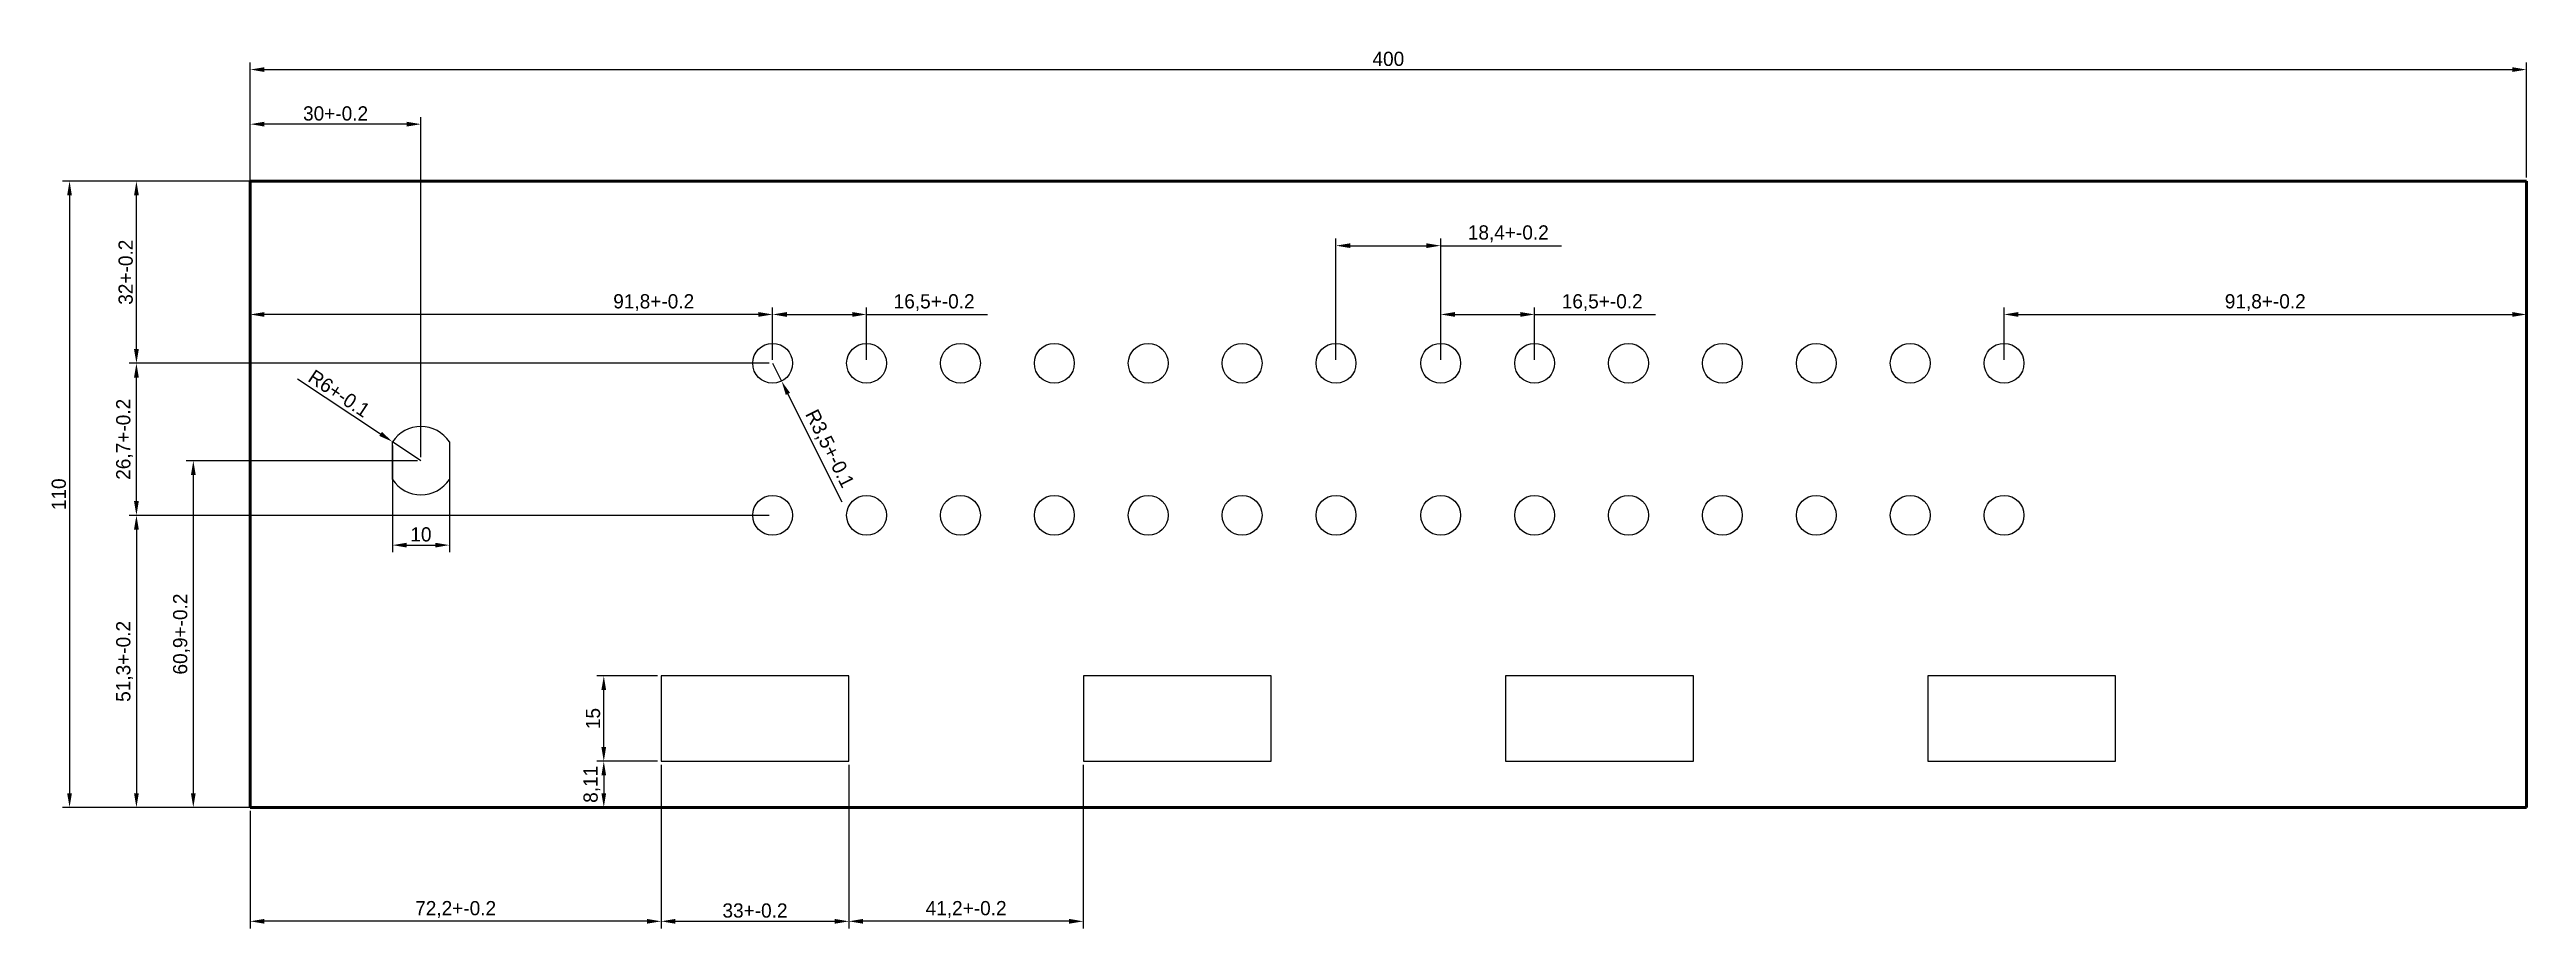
# Model space of a CAD drawing. Header units: millimetres. Extents: x -60 to 375, y 57 to 211.
import ezdxf

# ---------------------------------------------------------------- set-up
doc = ezdxf.new("R2010")
doc.units = ezdxf.units.MM
doc.dimstyles.new('ISO-25', dxfattribs={"dimtxt": 2.5, "dimasz": 2.5, "dimexe": 1.25, "dimexo": 0.625, "dimtad": 1, "dimtxsty": 'Standard', "dimcen": 2.5, "dimadec": 0, "dimazin": 0, "dimtfac": 1, "dimtmove": 0, "dimatfit": 3, "dimfxl": 0, "dimarcsym": 0})

# ---------------------------------------------------------------- blocks, each defined once
blk = doc.blocks.new('*D4')
at = {"color": 0, "lineweight": -2}
for p, q in [((67, 156.8), (67, 166)), ((83.5, 156.8), (83.5, 166)), ((69.5, 164.75), (81, 164.75)), ((83.5, 164.75), (104.75, 164.75))]:
    blk.add_line(p, q, dxfattribs=at)
at = {"color": 0}
for points in [[(69.5, 165.17), (69.5, 164.33), (67, 164.75)], [(81, 165.17), (81, 164.33), (83.5, 164.75)]]:
    blk.add_solid(points, dxfattribs=at)
at = {"layer": 'Defpoints', "color": 0}
for p in [(83.5, 164.75), (67, 156.17), (83.5, 156.17)]:
    blk.add_point(p, dxfattribs=at)
at = {"color": 0, "insert": (95.38, 166.83), "char_height": 2.5, "attachment_point": 5}
blk.add_mtext('16,5+-0.2', dxfattribs=at)
blk = doc.blocks.new('*D5')
at = {"color": 0, "lineweight": -2}
for p, q in [((67, 156.17), (68.57, 153.04)), ((79.21, 131.81), (69.69, 150.81))]:
    blk.add_line(p, q, dxfattribs=at)
at = {"color": 0}
blk.add_solid([(70.06, 150.99), (69.32, 150.62), (68.57, 153.04)], dxfattribs=at)
at = {"layer": 'Defpoints', "color": 0}
for p in [(67, 156.17), (68.57, 153.04)]:
    blk.add_point(p, dxfattribs=at)
at = {"color": 0, "insert": (76.87, 141.12), "char_height": 2.5, "attachment_point": 5, "rotation": 296.6062}
blk.add_mtext('R3,5+-0.1', dxfattribs=at)
blk = doc.blocks.new('*D6')
at = {"color": 0, "lineweight": -2}
for p, q in [((166, 156.8), (166, 178.08)), ((168.5, 176.83), (181.9, 176.83)), ((184.4, 156.8), (184.4, 178.08)), ((184.4, 176.83), (205.65, 176.83))]:
    blk.add_line(p, q, dxfattribs=at)
at = {"color": 0}
for points in [[(168.5, 177.25), (168.5, 176.42), (166, 176.83)], [(181.9, 177.25), (181.9, 176.42), (184.4, 176.83)]]:
    blk.add_solid(points, dxfattribs=at)
at = {"layer": 'Defpoints', "color": 0}
for p in [(184.4, 176.83), (166, 156.17), (184.4, 156.17)]:
    blk.add_point(p, dxfattribs=at)
at = {"color": 0, "insert": (196.28, 178.92), "char_height": 2.5, "attachment_point": 5}
blk.add_mtext('18,4+-0.2', dxfattribs=at)
blk = doc.blocks.new('*D7')
at = {"color": 0, "lineweight": -2}
for p, q in [((283.4, 156.8), (283.4, 166)), ((375.2, 156.8), (375.2, 166)), ((285.9, 164.75), (372.7, 164.75))]:
    blk.add_line(p, q, dxfattribs=at)
at = {"color": 0}
for points in [[(285.9, 165.17), (285.9, 164.33), (283.4, 164.75)], [(372.7, 165.17), (372.7, 164.33), (375.2, 164.75)]]:
    blk.add_solid(points, dxfattribs=at)
at = {"layer": 'Defpoints', "color": 0}
for p in [(375.2, 164.75), (283.4, 156.17), (375.2, 156.17)]:
    blk.add_point(p, dxfattribs=at)
at = {"color": 0, "insert": (329.3, 166.83), "char_height": 2.5, "attachment_point": 5}
blk.add_mtext('91,8+-0.2', dxfattribs=at)
blk = doc.blocks.new('*D11')
at = {"color": 0, "lineweight": -2}
for p, q in [((184.4, 157.42), (184.4, 166)), ((200.9, 156.8), (200.9, 166)), ((186.9, 164.75), (198.4, 164.75)), ((200.9, 164.75), (222.15, 164.75))]:
    blk.add_line(p, q, dxfattribs=at)
at = {"color": 0}
for points in [[(186.9, 165.17), (186.9, 164.33), (184.4, 164.75)], [(198.4, 165.17), (198.4, 164.33), (200.9, 164.75)]]:
    blk.add_solid(points, dxfattribs=at)
at = {"layer": 'Defpoints', "color": 0}
for p in [(200.9, 164.75), (184.4, 156.8), (200.9, 156.17)]:
    blk.add_point(p, dxfattribs=at)
at = {"color": 0, "insert": (212.78, 166.83), "char_height": 2.5, "attachment_point": 5}
blk.add_mtext('16,5+-0.2', dxfattribs=at)
blk = doc.blocks.new('*D13')
at = {"color": 0, "lineweight": -2}
for p, q in [((-24.8, 188.79), (-24.8, 209.01)), ((375.2, 188.79), (375.2, 209.01)), ((-22.3, 207.76), (372.7, 207.76))]:
    blk.add_line(p, q, dxfattribs=at)
at = {"color": 0}
for points in [[(-22.3, 208.17), (-22.3, 207.34), (-24.8, 207.76)], [(372.7, 208.17), (372.7, 207.34), (375.2, 207.76)]]:
    blk.add_solid(points, dxfattribs=at)
at = {"layer": 'Defpoints', "color": 0}
for p in [(375.2, 207.76), (-24.8, 188.17), (375.2, 188.17)]:
    blk.add_point(p, dxfattribs=at)
at = {"color": 0, "insert": (175.2, 209.63), "char_height": 2.5, "attachment_point": 5}
blk.add_mtext('400', dxfattribs=at)
blk = doc.blocks.new('*D14')
at = {"color": 0, "lineweight": -2}
for p, q in [((-24.8, 156.8), (-24.8, 166)), ((67, 156.8), (67, 166)), ((64.5, 164.75), (-22.3, 164.75))]:
    blk.add_line(p, q, dxfattribs=at)
at = {"color": 0}
for points in [[(-22.3, 165.17), (-22.3, 164.33), (-24.8, 164.75)], [(64.5, 165.17), (64.5, 164.33), (67, 164.75)]]:
    blk.add_solid(points, dxfattribs=at)
at = {"layer": 'Defpoints', "color": 0}
for p in [(-24.8, 164.75), (-24.8, 156.17), (67, 156.17)]:
    blk.add_point(p, dxfattribs=at)
at = {"color": 0, "insert": (46.1, 166.83), "char_height": 2.5, "attachment_point": 5}
blk.add_mtext('91,8+-0.2', dxfattribs=at)
blk = doc.blocks.new('*D15')
at = {"color": 0, "lineweight": -2}
for p, q in [((-25.43, 188.17), (-57.8, 188.17)), ((-56.55, 185.67), (-56.55, 80.67)), ((-25.43, 78.17), (-57.8, 78.17))]:
    blk.add_line(p, q, dxfattribs=at)
at = {"color": 0}
for points in [[(-56.97, 185.67), (-56.14, 185.67), (-56.55, 188.17)], [(-56.97, 80.67), (-56.14, 80.67), (-56.55, 78.17)]]:
    blk.add_solid(points, dxfattribs=at)
at = {"layer": 'Defpoints', "color": 0}
for p in [(-24.8, 188.17), (-56.55, 78.17), (-24.8, 78.17)]:
    blk.add_point(p, dxfattribs=at)
at = {"color": 0, "insert": (-58.43, 133.17), "char_height": 2.5, "attachment_point": 5, "rotation": 90}
blk.add_mtext('110', dxfattribs=at)
blk = doc.blocks.new('*D16')
at = {"color": 0, "lineweight": -2}
for p, q in [((66.38, 129.47), (-46.05, 129.47)), ((-44.8, 126.97), (-44.8, 80.67)), ((66.38, 78.17), (-46.05, 78.17))]:
    blk.add_line(p, q, dxfattribs=at)
at = {"color": 0}
for points in [[(-45.22, 126.97), (-44.38, 126.97), (-44.8, 129.47)], [(-45.22, 80.67), (-44.38, 80.67), (-44.8, 78.17)]]:
    blk.add_solid(points, dxfattribs=at)
at = {"layer": 'Defpoints', "color": 0}
for p in [(67, 129.47), (-44.8, 78.17), (67, 78.17)]:
    blk.add_point(p, dxfattribs=at)
at = {"color": 0, "insert": (-46.88, 103.82), "char_height": 2.5, "attachment_point": 5, "rotation": 90}
blk.add_mtext('51,3+-0.2', dxfattribs=at)
blk = doc.blocks.new('*D17')
at = {"color": 0, "lineweight": -2}
for p, q in [((66.38, 156.17), (-46.05, 156.17)), ((-44.8, 131.97), (-44.8, 153.67)), ((66.38, 129.47), (-46.05, 129.47))]:
    blk.add_line(p, q, dxfattribs=at)
at = {"color": 0}
for points in [[(-45.22, 153.67), (-44.38, 153.67), (-44.8, 156.17)], [(-45.22, 131.97), (-44.38, 131.97), (-44.8, 129.47)]]:
    blk.add_solid(points, dxfattribs=at)
at = {"layer": 'Defpoints', "color": 0}
for p in [(-44.8, 156.17), (67, 156.17), (67, 129.47)]:
    blk.add_point(p, dxfattribs=at)
at = {"color": 0, "insert": (-46.88, 142.82), "char_height": 2.5, "attachment_point": 5, "rotation": 90}
blk.add_mtext('26,7+-0.2', dxfattribs=at)
blk = doc.blocks.new('*D18')
at = {"color": 0, "lineweight": -2}
for p, q in [((66.38, 188.17), (-46.05, 188.17)), ((-44.8, 158.67), (-44.8, 185.67)), ((66.38, 156.17), (-46.05, 156.17))]:
    blk.add_line(p, q, dxfattribs=at)
at = {"color": 0}
for points in [[(-45.22, 185.67), (-44.38, 185.67), (-44.8, 188.17)], [(-45.22, 158.67), (-44.38, 158.67), (-44.8, 156.17)]]:
    blk.add_solid(points, dxfattribs=at)
at = {"layer": 'Defpoints', "color": 0}
for p in [(-44.8, 188.17), (67, 188.17), (67, 156.17)]:
    blk.add_point(p, dxfattribs=at)
at = {"color": 0, "insert": (-46.68, 172.17), "char_height": 2.5, "attachment_point": 5, "rotation": 90}
blk.add_mtext('32+-0.2', dxfattribs=at)
blk = doc.blocks.new('*D23')
at = {"color": 0, "lineweight": -2}
for p, q in [((-16.47, 153.44), (-1.89, 143.77)), ((5.2, 139.07), (0.2, 142.39))]:
    blk.add_line(p, q, dxfattribs=at)
at = {"color": 0}
blk.add_solid([(-1.66, 144.12), (-2.12, 143.42), (0.2, 142.39)], dxfattribs=at)
at = {"layer": 'Defpoints', "color": 0}
for p in [(0.2, 142.39), (5.2, 139.07)]:
    blk.add_point(p, dxfattribs=at)
at = {"color": 0, "insert": (-9.18, 150.86), "char_height": 2.5, "attachment_point": 5, "rotation": 326.4427}
blk.add_mtext('R6+-0.1', dxfattribs=at)
blk = doc.blocks.new('*D24')
at = {"color": 0, "lineweight": -2}
for p, q in [((4.57, 139.07), (-36.05, 139.07)), ((-34.8, 136.57), (-34.8, 80.67)), ((4.57, 78.17), (-36.05, 78.17))]:
    blk.add_line(p, q, dxfattribs=at)
at = {"color": 0}
for points in [[(-35.22, 136.57), (-34.38, 136.57), (-34.8, 139.07)], [(-35.22, 80.67), (-34.38, 80.67), (-34.8, 78.17)]]:
    blk.add_solid(points, dxfattribs=at)
at = {"layer": 'Defpoints', "color": 0}
for p in [(5.2, 139.07), (-34.8, 78.17), (5.2, 78.17)]:
    blk.add_point(p, dxfattribs=at)
at = {"color": 0, "insert": (-36.88, 108.62), "char_height": 2.5, "attachment_point": 5, "rotation": 90}
blk.add_mtext('60,9+-0.2', dxfattribs=at)
blk = doc.blocks.new('*D25')
at = {"color": 0, "lineweight": -2}
for p, q in [((-24.8, 139.7), (-24.8, 199.42)), ((2.7, 198.17), (-22.3, 198.17)), ((5.2, 139.7), (5.2, 199.42))]:
    blk.add_line(p, q, dxfattribs=at)
at = {"color": 0}
for points in [[(-22.3, 198.59), (-22.3, 197.75), (-24.8, 198.17)], [(2.7, 198.59), (2.7, 197.75), (5.2, 198.17)]]:
    blk.add_solid(points, dxfattribs=at)
at = {"layer": 'Defpoints', "color": 0}
for p in [(-24.8, 198.17), (-24.8, 139.07), (5.2, 139.07)]:
    blk.add_point(p, dxfattribs=at)
at = {"color": 0, "insert": (-9.8, 200.04), "char_height": 2.5, "attachment_point": 5}
blk.add_mtext('30+-0.2', dxfattribs=at)
blk = doc.blocks.new('*D29')
at = {"color": 0, "lineweight": -2}
for p, q in [((47.4, 85.66), (47.4, 56.92)), ((-24.8, 77.55), (-24.8, 56.92)), ((44.9, 58.17), (-22.3, 58.17))]:
    blk.add_line(p, q, dxfattribs=at)
at = {"color": 0}
for points in [[(-22.3, 58.59), (-22.3, 57.75), (-24.8, 58.17)], [(44.9, 58.59), (44.9, 57.75), (47.4, 58.17)]]:
    blk.add_solid(points, dxfattribs=at)
at = {"layer": 'Defpoints', "color": 0}
for p in [(47.4, 86.28), (-24.8, 78.17), (-24.8, 58.17)]:
    blk.add_point(p, dxfattribs=at)
at = {"color": 0, "insert": (11.3, 60.25), "char_height": 2.5, "attachment_point": 5}
blk.add_mtext('72,2+-0.2', dxfattribs=at)
blk = doc.blocks.new('*D33')
at = {"color": 0, "lineweight": -2}
for p, q in [((47.4, 85.66), (47.4, 56.92)), ((80.41, 85.66), (80.41, 56.92)), ((49.9, 58.17), (77.91, 58.17))]:
    blk.add_line(p, q, dxfattribs=at)
at = {"color": 0}
for points in [[(49.9, 58.59), (49.9, 57.75), (47.4, 58.17)], [(77.91, 58.59), (77.91, 57.75), (80.41, 58.17)]]:
    blk.add_solid(points, dxfattribs=at)
at = {"layer": 'Defpoints', "color": 0}
for p in [(47.4, 86.28), (80.41, 86.28), (80.41, 58.17)]:
    blk.add_point(p, dxfattribs=at)
at = {"color": 0, "insert": (63.9, 60.05), "char_height": 2.5, "attachment_point": 5}
blk.add_mtext('33+-0.2', dxfattribs=at)
blk = doc.blocks.new('*D34')
at = {"color": 0, "lineweight": -2}
for p, q in [((46.78, 101.28), (36.08, 101.28)), ((37.33, 88.78), (37.33, 98.78)), ((46.78, 86.28), (36.08, 86.28))]:
    blk.add_line(p, q, dxfattribs=at)
at = {"color": 0}
for points in [[(36.91, 98.78), (37.74, 98.78), (37.33, 101.28)], [(36.91, 88.78), (37.74, 88.78), (37.33, 86.28)]]:
    blk.add_solid(points, dxfattribs=at)
at = {"layer": 'Defpoints', "color": 0}
for p in [(37.33, 101.28), (47.4, 101.28), (47.4, 86.28)]:
    blk.add_point(p, dxfattribs=at)
at = {"color": 0, "insert": (35.45, 93.78), "char_height": 2.5, "attachment_point": 5, "rotation": 90}
blk.add_mtext('15', dxfattribs=at)
blk = doc.blocks.new('*D35')
at = {"color": 0, "lineweight": -2}
for p, q in [((46.78, 86.28), (36.08, 86.28)), ((37.33, 83.78), (37.33, 80.67)), ((46.78, 78.17), (36.08, 78.17))]:
    blk.add_line(p, q, dxfattribs=at)
at = {"color": 0}
for points in [[(36.91, 83.78), (37.74, 83.78), (37.33, 86.28)], [(36.91, 80.67), (37.74, 80.67), (37.33, 78.17)]]:
    blk.add_solid(points, dxfattribs=at)
at = {"layer": 'Defpoints', "color": 0}
for p in [(47.4, 86.28), (37.33, 78.17), (47.4, 78.17)]:
    blk.add_point(p, dxfattribs=at)
at = {"color": 0, "insert": (35.24, 82.23), "char_height": 2.5, "attachment_point": 5, "rotation": 90}
blk.add_mtext('8,11', dxfattribs=at)
blk = doc.blocks.new('*D36')
at = {"color": 0, "lineweight": -2}
for p, q in [((80.41, 85.66), (80.41, 56.92)), ((121.6, 85.66), (121.6, 56.92)), ((119.1, 58.17), (82.91, 58.17))]:
    blk.add_line(p, q, dxfattribs=at)
at = {"color": 0}
for points in [[(82.91, 58.59), (82.91, 57.75), (80.41, 58.17)], [(119.1, 58.59), (119.1, 57.75), (121.6, 58.17)]]:
    blk.add_solid(points, dxfattribs=at)
at = {"layer": 'Defpoints', "color": 0}
for p in [(80.41, 86.28), (121.6, 86.28), (80.41, 58.17)]:
    blk.add_point(p, dxfattribs=at)
at = {"color": 0, "insert": (101, 60.25), "char_height": 2.5, "attachment_point": 5}
blk.add_mtext('41,2+-0.2', dxfattribs=at)
blk = doc.blocks.new('*D37')
at = {"color": 0, "lineweight": -2}
for p, q in [((0.2, 141.76), (0.2, 122.99)), ((10.2, 141.76), (10.2, 122.99)), ((2.7, 124.24), (7.7, 124.24))]:
    blk.add_line(p, q, dxfattribs=at)
at = {"color": 0}
for points in [[(2.7, 124.65), (2.7, 123.82), (0.2, 124.24)], [(7.7, 124.65), (7.7, 123.82), (10.2, 124.24)]]:
    blk.add_solid(points, dxfattribs=at)
at = {"layer": 'Defpoints', "color": 0}
for p in [(0.2, 142.39), (10.2, 142.39), (10.2, 124.24)]:
    blk.add_point(p, dxfattribs=at)
at = {"color": 0, "insert": (5.2, 126.11), "char_height": 2.5, "attachment_point": 5}
blk.add_mtext('10', dxfattribs=at)

msp = doc.modelspace()

# ---------------------------------------------------------------- linework, layer by layer
at = {"lineweight": 50}
for p, q in [((-24.8, 188.17), (-24.8, 78.17)), ((-24.8, 188.17), (375.2, 188.17)), ((375.2, 188.17), (375.2, 78.17)), ((375.2, 78.17), (-24.8, 78.17))]:
    msp.add_line(p, q, dxfattribs=at)
for p, q in [((0.197, 135.756), (0.197, 142.389)), ((10.197, 142.389), (10.197, 135.756))]:
    msp.add_line(p, q)
for points in [[(47.402, 86.28), (80.405, 86.28), (80.41, 101.275), (47.402, 101.275)], [(121.602, 86.28), (154.605, 86.28), (154.61, 101.275), (121.602, 101.275)], [(195.802, 86.28), (228.805, 86.28), (228.81, 101.275), (195.802, 101.275)], [(270.002, 86.28), (303.005, 86.28), (303.01, 101.275), (270.002, 101.275)]]:
    msp.add_lwpolyline(points, close=True)
for centre in [(67.002, 156.173), (83.502, 156.173), (100.002, 156.173), (116.502, 156.173), (133.002, 156.173), (149.502, 156.173), (166.002, 156.173), (184.402, 156.173), (200.902, 156.173), (217.402, 156.173), (233.902, 156.173), (250.402, 156.173), (266.902, 156.173), (283.402, 156.173), (67.002, 129.473), (83.502, 129.473), (100.002, 129.473), (116.502, 129.473), (133.002, 129.473), (149.502, 129.473), (166.002, 129.473), (184.402, 129.473), (200.902, 129.473), (217.402, 129.473), (233.902, 129.473), (250.402, 129.473), (266.902, 129.473), (283.402, 129.473)]:
    msp.add_circle(centre, 3.5)
for start, end in [(33.55731, 146.44269), (213.55731, 326.44269)]:
    msp.add_arc((5.197, 139.073), 6, start, end)

# ---------------------------------------------------------------- dimensions: what is measured, and where the dimension line sits
dim = msp.add_linear_dim(base=(375.2, 207.755), p1=(-24.8, 188.17), p2=(375.2, 188.17), dimstyle='ISO-25')
dim.commit()
dim.dimension.update_dxf_attribs({"geometry": '*D13', "text_midpoint": (175.2, 209.63)})
for base, p1, p2, picture, middle in [((-24.8, 198.17), (5.197, 139.073), (-24.8, 139.073), '*D25', (-9.801, 200.045)), ((83.502, 164.751), (67.002, 156.173), (83.502, 156.173), '*D4', (95.377, 166.834)), ((200.902, 164.751), (184.402, 156.798), (200.902, 156.173), '*D11', (212.777, 166.834)), ((375.2, 164.751), (283.402, 156.173), (375.2, 156.173), '*D7', (329.301, 166.834)), ((-24.8, 58.17), (47.402, 86.28), (-24.8, 78.17), '*D29', (11.301, 60.253)), ((80.405, 58.17), (47.402, 86.28), (80.405, 86.28), '*D33', (63.903, 60.045)), ((80.405, 58.17), (121.602, 86.28), (80.405, 86.28), '*D36', (101.003, 60.253))]:
    dim = msp.add_linear_dim(base=base, p1=p1, p2=p2, text='<>+-0.2', dimstyle='ISO-25')
    dim.commit()
    dim.dimension.update_dxf_attribs({"geometry": picture, "text_midpoint": middle})
dim = msp.add_linear_dim(base=(-56.552, 78.17), p1=(-24.8, 188.17), p2=(-24.8, 78.17), angle=90, dimstyle='ISO-25')
dim.commit()
dim.dimension.update_dxf_attribs({"geometry": '*D15', "text_midpoint": (-56.552, 133.17), "dimtype": 160})
for base, p1, p2, picture, middle in [((-44.8, 188.17), (67.002, 156.173), (67.002, 188.17), '*D18', (-44.8, 172.171)), ((-44.8, 156.173), (67.002, 129.473), (67.002, 156.173), '*D17', (-44.8, 142.823)), ((-34.8, 78.17), (5.197, 139.073), (5.197, 78.17), '*D24', (-34.8, 108.621)), ((-44.8, 78.17), (67.002, 129.473), (67.002, 78.17), '*D16', (-44.8, 103.821))]:
    dim = msp.add_linear_dim(base=base, p1=p1, p2=p2, angle=90, text='<>+-0.2', dimstyle='ISO-25')
    dim.commit()
    dim.dimension.update_dxf_attribs({"geometry": picture, "text_midpoint": middle, "dimtype": 160})
for base, p1, p2, picture, middle in [((184.402, 176.834), (166.002, 156.173), (184.402, 156.173), '*D6', (196.277, 176.834)), ((-24.8, 164.751), (67.002, 156.173), (-24.8, 156.173), '*D14', (46.101, 164.751))]:
    dim = msp.add_linear_dim(base=base, p1=p1, p2=p2, text='<>+-0.2', dimstyle='ISO-25')
    dim.commit()
    dim.dimension.update_dxf_attribs({"geometry": picture, "text_midpoint": middle, "dimtype": 160})
for center, mpoint, picture, middle in [((5.197, 139.073), (0.197, 142.389), '*D23', (-9.183, 150.861)), ((67.002, 156.173), (68.569, 153.043), '*D5', (76.87, 141.124))]:
    dim = msp.add_radius_dim(center=center, mpoint=mpoint, text='<>+-0.1', dimstyle='ISO-25')
    dim.commit()
    dim.dimension.update_dxf_attribs({"geometry": picture, "text_midpoint": middle})
dim = msp.add_linear_dim(base=(10.197, 124.235), p1=(0.197, 142.389), p2=(10.197, 142.389), dimstyle='ISO-25')
dim.commit()
dim.dimension.update_dxf_attribs({"geometry": '*D37', "text_midpoint": (5.197, 124.235), "dimtype": 160})
for base, p1, p2, picture, middle in [((37.3263, 101.2751), (47.4017, 86.28), (47.4017, 101.2751), '*D34', (35.4513, 93.7776)), ((37.326, 78.17), (47.402, 86.28), (47.402, 78.17), '*D35', (35.243, 82.225))]:
    dim = msp.add_linear_dim(base=base, p1=p1, p2=p2, angle=90, dimstyle='ISO-25')
    dim.commit()
    dim.dimension.update_dxf_attribs({"geometry": picture, "text_midpoint": middle})

doc.saveas('drawing.dxf')
